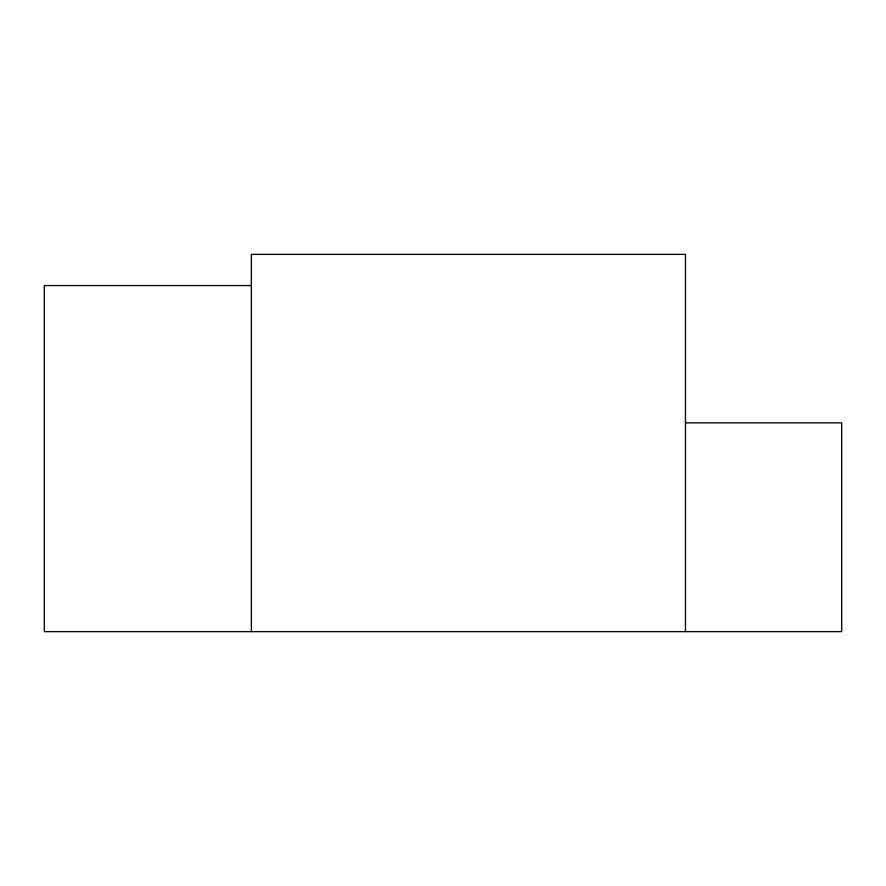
<?xml version="1.0" encoding="UTF-8"?>
<svg xmlns="http://www.w3.org/2000/svg" width="886" height="886" viewBox="0 0 886 886"><rect width="100%" height="100%" fill="white"/><g stroke="black" fill="none" stroke-linecap="round" stroke-linejoin="round"><path stroke-width="1.33" d="M251.591 285.547L44.3 285.547L44.3 631.629L841.7 631.629L841.7 422.866L685.642 422.866M685.465 631.629L685.465 254.371L251.369 254.371L251.369 631.629"/></g></svg>
